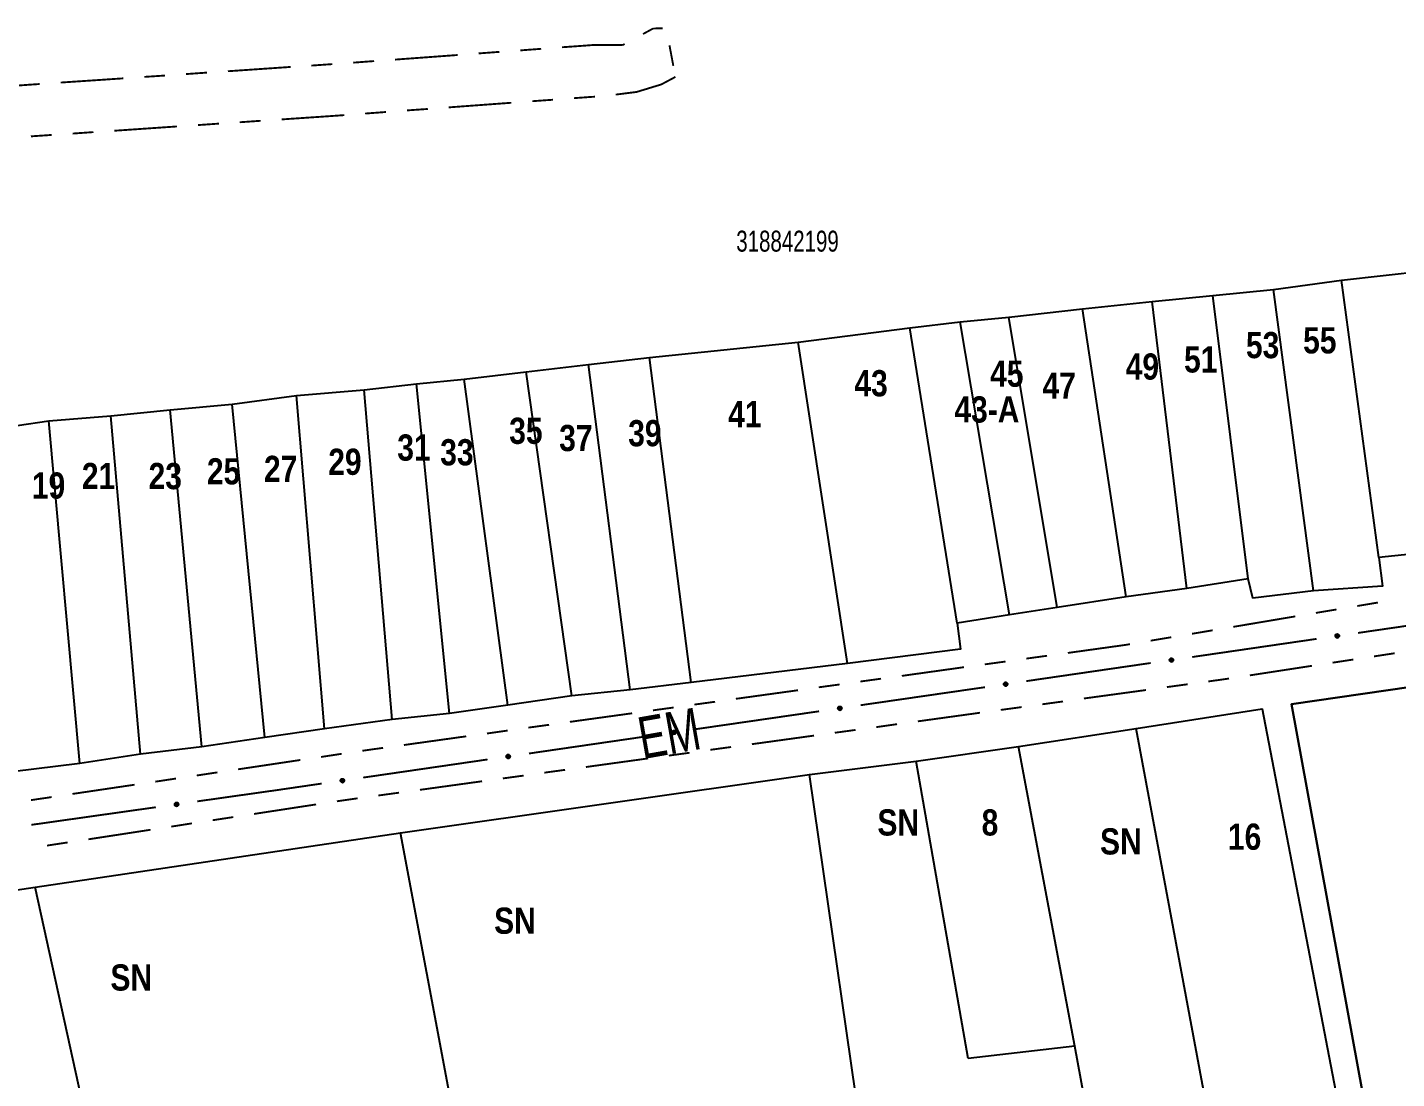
# Model space of a CAD drawing. Extents: x 204834 to 208707, y 4853033 to 4855981.
# Drawn here: x 205149.9 to 205280.6, y 4854760.1 to 4854860.5 of the extents above; entities that cross this region are included whole.
import ezdxf
from ezdxf.enums import TextEntityAlignment as Align

# ---------------------------------------------------------------- set-up
doc = ezdxf.new("R2010")
doc.units = 0
doc.header["$LTSCALE"] = 1.5
doc.header["$MEASUREMENT"] = 0
doc.linetypes.add('PHANTOMX2', pattern=[5, 2.5, -0.5, 0.5, -0.5, 0.5, -0.5])
for name, color, linetype in [('CD-MALHA-LOTES', 40, 'CONTINUOUS'), ('CD_TXT_QUADRA', 7, 'CONTINUOUS'), ('RU-QUADRAS', 6, 'CONTINUOUS'), ('SV-EIXO-RUA-N-PAV', 6, 'CONTINUOUS'), ('SV-RUA-NAO-PAV-S-GUIA-C-GUIA', 7, 'PHANTOMX2'), ('SV-TXT-RUA-N-PAV-S-GUIA-C-GUIA', 7, 'CONTINUOUS'), ('Th_NmrPort', 7, 'CONTINUOUS')]:
    doc.layers.add(name, color=color, linetype=linetype)
doc.styles.add('ARIAL', font='ARIAL.TTF')
doc.styles.get("Standard").update_dxf_attribs({"font": 'swisscbo.ttf'})

msp = doc.modelspace()

# ---------------------------------------------------------------- linework, layer by layer
at = {"layer": 'CD-MALHA-LOTES', "linetype": 'Continuous', "flags": 128}
for points in [[(205275.38, 4854836.34), (205283.34, 4854837.25)], [(205268.9, 4854835.44), (205275.38, 4854836.34)], [(205278.96, 4854809.86), (205275.38, 4854836.34)], [(205250.66, 4854833.62), (205257.31, 4854834.3)], [(205257.31, 4854834.3), (205263.11, 4854834.87)], [(205260.61, 4854806.91), (205257.31, 4854834.3)], [(205263.11, 4854834.87), (205268.9, 4854835.44)], [(205266.46, 4854807.82), (205263.11, 4854834.87)], [(205272.71, 4854806.68), (205268.9, 4854835.44)], [(205243.62, 4854832.82), (205250.66, 4854833.62)], [(205254.81, 4854806.11), (205250.66, 4854833.62)], [(205223.5, 4854830.43), (205234.18, 4854831.8)], [(205234.18, 4854831.8), (205238.96, 4854832.37)], [(205238.67, 4854803.61), (205234.18, 4854831.8)], [(205238.96, 4854832.37), (205243.62, 4854832.82)], [(205243.67, 4854804.41), (205238.96, 4854832.37)], [(205248.22, 4854805.09), (205243.62, 4854832.82)], [(205209.29, 4854828.96), (205223.5, 4854830.43)], [(205228.21, 4854799.75), (205223.5, 4854830.43)], [(205197.53, 4854827.59), (205203.49, 4854828.28)], [(205203.49, 4854828.28), (205209.29, 4854828.96)], [(205207.47, 4854797.25), (205203.49, 4854828.28)], [(205213.27, 4854797.93), (205209.29, 4854828.96)], [(205182.07, 4854825.89), (205187.07, 4854826.46)], [(205187.07, 4854826.46), (205191.62, 4854826.91)], [(205190.2, 4854794.97), (205187.07, 4854826.46)], [(205191.62, 4854826.91), (205197.53, 4854827.59)], [(205195.77, 4854795.77), (205191.62, 4854826.91)], [(205201.9, 4854796.68), (205197.53, 4854827.59)], [(205169.45, 4854824.52), (205175.59, 4854825.32)], [(205175.59, 4854825.32), (205182.07, 4854825.89)], [(205178.26, 4854793.5), (205175.59, 4854825.32)], [(205184.74, 4854794.4), (205182.07, 4854825.89)], [(205157.86, 4854823.39), (205163.54, 4854823.96)], [(205163.54, 4854823.96), (205169.45, 4854824.52)], [(205166.56, 4854791.79), (205163.54, 4854823.96)], [(205172.58, 4854792.7), (205169.45, 4854824.52)], [(205145.87, 4854822.02), (205151.95, 4854822.93)], [(205151.95, 4854822.93), (205157.86, 4854823.39)], [(205154.91, 4854790.2), (205151.95, 4854822.93)], [(205160.7, 4854791.11), (205157.86, 4854823.39)], [(205286.58, 4854810.66), (205278.96, 4854809.86)], [(205278.96, 4854809.86), (205279.3, 4854807.13)], [(205260.61, 4854806.91), (205254.81, 4854806.11)], [(205266.46, 4854807.82), (205260.61, 4854806.91)], [(205266.92, 4854806), (205266.46, 4854807.82)], [(205279.3, 4854807.13), (205272.71, 4854806.68)], [(205254.81, 4854806.11), (205248.22, 4854805.09)], [(205272.71, 4854806.68), (205266.92, 4854806)], [(205243.67, 4854804.41), (205238.67, 4854803.61)], [(205248.22, 4854805.09), (205243.67, 4854804.41)], [(205238.67, 4854803.61), (205239.01, 4854801.11)], [(205239.01, 4854801.11), (205228.21, 4854799.75)], [(205228.21, 4854799.75), (205213.27, 4854797.93)], [(205270.6, 4854795.87), (205297.87, 4854799.81)], [(205213.27, 4854797.93), (205207.47, 4854797.25)], [(205201.9, 4854796.68), (205195.77, 4854795.77)], [(205207.47, 4854797.25), (205201.9, 4854796.68)], [(205195.77, 4854795.77), (205190.2, 4854794.97)], [(205255.78, 4854793.56), (205267.82, 4854795.41)], [(205267.82, 4854795.41), (205275.45, 4854755.67)], [(205277.89, 4854756.03), (205270.6, 4854795.87)], [(205184.74, 4854794.4), (205178.26, 4854793.5)], [(205190.2, 4854794.97), (205184.74, 4854794.4)], [(205172.58, 4854792.7), (205166.56, 4854791.79)], [(205178.26, 4854793.5), (205172.58, 4854792.7)], [(205244.54, 4854791.82), (205255.78, 4854793.56)], [(205263.16, 4854753.92), (205255.78, 4854793.56)], [(205166.56, 4854791.79), (205160.7, 4854791.11)], [(205234.76, 4854790.43), (205244.54, 4854791.82)], [(205249.93, 4854763.22), (205244.54, 4854791.82)], [(205154.91, 4854790.2), (205148.43, 4854789.4)], [(205160.7, 4854791.11), (205154.91, 4854790.2)], [(205224.57, 4854789.16), (205234.76, 4854790.43)], [(205239.74, 4854762.06), (205234.76, 4854790.43)], [(205185.54, 4854783.6), (205224.57, 4854789.16)], [(205230.34, 4854749.24), (205224.57, 4854789.16)], [(205150.63, 4854778.39), (205185.54, 4854783.6)], [(205192.97, 4854743.9), (205185.54, 4854783.6)], [(205052.03, 4854763.68), (205150.63, 4854778.39)], [(205159.26, 4854739.09), (205150.63, 4854778.39)], [(205249.93, 4854763.22), (205239.74, 4854762.06)], [(205251.94, 4854752.32), (205249.93, 4854763.22)]]:
    msp.add_lwpolyline(points, dxfattribs=at)
at = {"layer": 'RU-QUADRAS', "linetype": 'Continuous'}
for points in [[(205286.58, 4854810.66), (205278.96, 4854809.86), (205279.3, 4854807.13), (205272.71, 4854806.68), (205266.92, 4854806), (205266.46, 4854807.82), (205260.61, 4854806.91), (205254.81, 4854806.11), (205248.22, 4854805.09), (205243.67, 4854804.41), (205238.67, 4854803.61), (205239.01, 4854801.11), (205228.21, 4854799.75), (205213.27, 4854797.93), (205207.47, 4854797.25), (205201.9, 4854796.68), (205195.77, 4854795.77), (205190.2, 4854794.97), (205184.74, 4854794.4), (205178.26, 4854793.5), (205172.58, 4854792.7), (205166.56, 4854791.79), (205160.7, 4854791.11), (205154.91, 4854790.2), (205148.43, 4854789.4)], [(205052.03, 4854763.68), (205150.63, 4854778.39), (205185.54, 4854783.6), (205224.57, 4854789.16), (205234.76, 4854790.43), (205244.54, 4854791.82), (205255.78, 4854793.56), (205267.82, 4854795.41), (205275.45, 4854755.67), (205275.45, 4854755.67), (205263.16, 4854753.92), (205251.94, 4854752.32), (205241.12, 4854750.77), (205219.93, 4854747.75), (205208.74, 4854746.15), (205198.08, 4854744.63), (205187.35, 4854743.1), (205176.49, 4854741.55), (205165.61, 4854740), (205154.53, 4854738.42), (205144.07, 4854736.92)]]:
    msp.add_lwpolyline(points, dxfattribs=at)
msp.add_lwpolyline([(205097.89, 4854730.33), (205101.59, 4854716.32), (205043.81, 4854704.97), (205046.36, 4854699.41), (205385, 4854746.77), (205383.85, 4854770.74), (205306.18, 4854760.03), (205297.87, 4854799.81), (205270.6, 4854795.87), (205277.89, 4854756.02), (205097.89, 4854730.33)], close=True, dxfattribs=at)
at = {"layer": 'SV-EIXO-RUA-N-PAV', "const_width": 0.18}
for points in [[(205276.96, 4854802.67), (205288.84, 4854804.4)], [(205261.13, 4854800.37), (205273, 4854802.1)], [(205245.29, 4854798.07), (205257.17, 4854799.8)], [(205229.46, 4854795.77), (205241.34, 4854797.49)], [(205213.63, 4854793.47), (205225.5, 4854795.19)], [(205197.79, 4854791.16), (205209.67, 4854792.89)], [(205181.96, 4854788.86), (205193.84, 4854790.59)], [(205166.12, 4854786.59), (205173.05, 4854787.57)], [(205173.05, 4854787.57), (205173.22, 4854787.59)], [(205173.22, 4854787.59), (205178, 4854788.29)], [(205150.28, 4854784.35), (205162.16, 4854786.03)]]:
    msp.add_lwpolyline(points, dxfattribs=at)
at = {"layer": 'SV-EIXO-RUA-N-PAV'}
for points in [[(205274.82, 4854802.47), (205274.85, 4854802.51), (205274.89, 4854802.54), (205274.92, 4854802.56), (205274.95, 4854802.56), (205274.99, 4854802.57), (205275.02, 4854802.56), (205275.06, 4854802.54), (205275.1, 4854802.52), (205275.13, 4854802.48), (205275.15, 4854802.45), (205275.15, 4854802.41), (205275.16, 4854802.38), (205275.15, 4854802.34), (205275.13, 4854802.3), (205275.1, 4854802.26), (205275.07, 4854802.24), (205275.04, 4854802.22), (205275, 4854802.21), (205274.97, 4854802.21), (205274.93, 4854802.22), (205274.89, 4854802.23), (205274.85, 4854802.26), (205274.83, 4854802.3), (205274.81, 4854802.33), (205274.8, 4854802.36), (205274.8, 4854802.4), (205274.81, 4854802.43), (205274.82, 4854802.47)], [(205258.99, 4854800.17), (205259.02, 4854800.21), (205259.05, 4854800.24), (205259.09, 4854800.26), (205259.12, 4854800.26), (205259.15, 4854800.26), (205259.19, 4854800.26), (205259.23, 4854800.24), (205259.27, 4854800.21), (205259.3, 4854800.18), (205259.31, 4854800.15), (205259.32, 4854800.11), (205259.32, 4854800.08), (205259.32, 4854800.04), (205259.3, 4854800), (205259.27, 4854799.96), (205259.24, 4854799.93), (205259.21, 4854799.92), (205259.17, 4854799.91), (205259.13, 4854799.91), (205259.1, 4854799.92), (205259.06, 4854799.93), (205259.02, 4854799.96), (205258.99, 4854799.99), (205258.98, 4854800.03), (205258.97, 4854800.06), (205258.97, 4854800.1), (205258.97, 4854800.13), (205258.99, 4854800.17)], [(205243.16, 4854797.87), (205243.19, 4854797.91), (205243.22, 4854797.94), (205243.25, 4854797.95), (205243.29, 4854797.96), (205243.32, 4854797.96), (205243.36, 4854797.96), (205243.4, 4854797.94), (205243.44, 4854797.91), (205243.46, 4854797.88), (205243.48, 4854797.84), (205243.49, 4854797.81), (205243.49, 4854797.78), (205243.48, 4854797.74), (205243.47, 4854797.7), (205243.44, 4854797.66), (205243.4, 4854797.63), (205243.37, 4854797.62), (205243.34, 4854797.61), (205243.3, 4854797.61), (205243.27, 4854797.61), (205243.23, 4854797.63), (205243.19, 4854797.66), (205243.16, 4854797.69), (205243.15, 4854797.72), (205243.14, 4854797.76), (205243.14, 4854797.79), (205243.14, 4854797.83), (205243.16, 4854797.87)], [(205227.32, 4854795.57), (205227.35, 4854795.61), (205227.38, 4854795.64), (205227.42, 4854795.65), (205227.45, 4854795.66), (205227.49, 4854795.66), (205227.52, 4854795.65), (205227.56, 4854795.64), (205227.6, 4854795.61), (205227.63, 4854795.57), (205227.65, 4854795.54), (205227.65, 4854795.51), (205227.66, 4854795.47), (205227.65, 4854795.44), (205227.63, 4854795.4), (205227.6, 4854795.36), (205227.57, 4854795.33), (205227.54, 4854795.32), (205227.5, 4854795.31), (205227.47, 4854795.31), (205227.43, 4854795.31), (205227.39, 4854795.33), (205227.35, 4854795.36), (205227.33, 4854795.39), (205227.31, 4854795.42), (205227.3, 4854795.46), (205227.3, 4854795.49), (205227.31, 4854795.53), (205227.32, 4854795.57)], [(205211.49, 4854793.27), (205211.52, 4854793.31), (205211.55, 4854793.33), (205211.59, 4854793.35), (205211.62, 4854793.35), (205211.65, 4854793.36), (205211.69, 4854793.35), (205211.73, 4854793.34), (205211.77, 4854793.31), (205211.8, 4854793.27), (205211.81, 4854793.24), (205211.82, 4854793.21), (205211.82, 4854793.17), (205211.82, 4854793.13), (205211.8, 4854793.09), (205211.77, 4854793.06), (205211.74, 4854793.03), (205211.7, 4854793.01), (205211.67, 4854793.01), (205211.63, 4854793), (205211.6, 4854793.01), (205211.56, 4854793.03), (205211.52, 4854793.06), (205211.49, 4854793.09), (205211.48, 4854793.12), (205211.47, 4854793.15), (205211.47, 4854793.19), (205211.47, 4854793.23), (205211.49, 4854793.27)], [(205195.66, 4854790.96), (205195.69, 4854791), (205195.72, 4854791.03), (205195.75, 4854791.05), (205195.79, 4854791.05), (205195.82, 4854791.06), (205195.86, 4854791.05), (205195.9, 4854791.03), (205195.94, 4854791.01), (205195.96, 4854790.97), (205195.98, 4854790.94), (205195.99, 4854790.9), (205195.99, 4854790.87), (205195.98, 4854790.83), (205195.97, 4854790.79), (205195.94, 4854790.75), (205195.9, 4854790.73), (205195.87, 4854790.71), (205195.84, 4854790.7), (205195.8, 4854790.7), (205195.76, 4854790.71), (205195.73, 4854790.72), (205195.69, 4854790.75), (205195.66, 4854790.78), (205195.64, 4854790.82), (205195.64, 4854790.85), (205195.63, 4854790.89), (205195.64, 4854790.92), (205195.66, 4854790.96)], [(205179.82, 4854788.66), (205179.85, 4854788.7), (205179.88, 4854788.73), (205179.92, 4854788.74), (205179.95, 4854788.75), (205179.99, 4854788.75), (205180.02, 4854788.75), (205180.06, 4854788.73), (205180.1, 4854788.7), (205180.13, 4854788.67), (205180.15, 4854788.64), (205180.15, 4854788.6), (205180.16, 4854788.57), (205180.15, 4854788.53), (205180.13, 4854788.49), (205180.1, 4854788.45), (205180.07, 4854788.42), (205180.04, 4854788.41), (205180, 4854788.4), (205179.97, 4854788.4), (205179.93, 4854788.41), (205179.89, 4854788.42), (205179.85, 4854788.45), (205179.83, 4854788.48), (205179.81, 4854788.52), (205179.8, 4854788.55), (205179.8, 4854788.59), (205179.81, 4854788.62), (205179.82, 4854788.66)], [(205163.98, 4854786.4), (205164.01, 4854786.43), (205164.05, 4854786.46), (205164.08, 4854786.48), (205164.11, 4854786.48), (205164.15, 4854786.49), (205164.19, 4854786.48), (205164.22, 4854786.47), (205164.26, 4854786.44), (205164.29, 4854786.4), (205164.31, 4854786.37), (205164.32, 4854786.33), (205164.32, 4854786.3), (205164.31, 4854786.26), (205164.29, 4854786.22), (205164.26, 4854786.18), (205164.23, 4854786.16), (205164.2, 4854786.14), (205164.16, 4854786.13), (205164.13, 4854786.13), (205164.09, 4854786.14), (205164.05, 4854786.15), (205164.01, 4854786.18), (205163.99, 4854786.22), (205163.97, 4854786.25), (205163.97, 4854786.28), (205163.96, 4854786.32), (205163.97, 4854786.36), (205163.98, 4854786.4)]]:
    msp.add_lwpolyline(points, close=True, dxfattribs=at)
for points in [[(205274.8, 4854802.4), (205275.13, 4854802.48)], [(205274.8, 4854802.36), (205275.15, 4854802.45)], [(205274.81, 4854802.43), (205275.1, 4854802.52)], [(205274.81, 4854802.42), (205275.11, 4854802.5)], [(205274.81, 4854802.38), (205275.13, 4854802.47)], [(205274.81, 4854802.35), (205275.15, 4854802.43)], [(205274.81, 4854802.33), (205275.15, 4854802.41)], [(205274.82, 4854802.47), (205275.06, 4854802.54)], [(205274.82, 4854802.45), (205275.08, 4854802.53)], [(205274.82, 4854802.31), (205275.15, 4854802.4)], [(205274.83, 4854802.3), (205275.16, 4854802.38)], [(205274.84, 4854802.49), (205275.04, 4854802.55)], [(205274.84, 4854802.28), (205275.15, 4854802.36)], [(205274.85, 4854802.51), (205275.02, 4854802.56)], [(205274.85, 4854802.26), (205275.15, 4854802.34)], [(205274.87, 4854802.53), (205275, 4854802.56)], [(205274.88, 4854802.25), (205275.14, 4854802.32)], [(205274.89, 4854802.54), (205274.99, 4854802.57)], [(205274.89, 4854802.23), (205275.13, 4854802.3)], [(205274.92, 4854802.23), (205275.11, 4854802.28)], [(205274.93, 4854802.22), (205275.1, 4854802.26)], [(205274.95, 4854802.22), (205275.08, 4854802.25)], [(205274.97, 4854802.21), (205275.07, 4854802.24)], [(205258.97, 4854800.13), (205259.27, 4854800.21)], [(205258.97, 4854800.1), (205259.3, 4854800.18)], [(205258.97, 4854800.08), (205259.3, 4854800.16)], [(205258.97, 4854800.06), (205259.31, 4854800.15)], [(205258.98, 4854800.15), (205259.25, 4854800.23)], [(205258.98, 4854800.12), (205259.28, 4854800.2)], [(205258.98, 4854800.04), (205259.32, 4854800.13)], [(205258.98, 4854800.03), (205259.32, 4854800.11)], [(205258.99, 4854800.17), (205259.23, 4854800.24)], [(205258.99, 4854800.01), (205259.32, 4854800.09)], [(205258.99, 4854799.99), (205259.32, 4854800.08)], [(205259.01, 4854800.19), (205259.2, 4854800.25)], [(205259.01, 4854799.98), (205259.31, 4854800.06)], [(205259.02, 4854800.21), (205259.19, 4854800.26)], [(205259.02, 4854799.96), (205259.32, 4854800.04)], [(205259.04, 4854800.23), (205259.16, 4854800.26)], [(205259.04, 4854799.95), (205259.31, 4854800.02)], [(205259.05, 4854800.24), (205259.15, 4854800.26)], [(205259.06, 4854799.93), (205259.3, 4854800)], [(205259.08, 4854799.93), (205259.28, 4854799.98)], [(205259.1, 4854799.92), (205259.27, 4854799.96)], [(205259.12, 4854799.91), (205259.25, 4854799.95)], [(205259.13, 4854799.91), (205259.24, 4854799.93)], [(205243.14, 4854797.83), (205243.44, 4854797.91)], [(205243.14, 4854797.81), (205243.44, 4854797.89)], [(205243.14, 4854797.79), (205243.46, 4854797.88)], [(205243.14, 4854797.78), (205243.47, 4854797.86)], [(205243.14, 4854797.76), (205243.48, 4854797.84)], [(205243.14, 4854797.74), (205243.48, 4854797.82)], [(205243.15, 4854797.85), (205243.41, 4854797.92)], [(205243.15, 4854797.72), (205243.49, 4854797.81)], [(205243.16, 4854797.87), (205243.4, 4854797.94)], [(205243.16, 4854797.71), (205243.49, 4854797.79)], [(205243.16, 4854797.69), (205243.49, 4854797.78)], [(205243.17, 4854797.89), (205243.37, 4854797.95)], [(205243.18, 4854797.67), (205243.48, 4854797.75)], [(205243.19, 4854797.91), (205243.36, 4854797.96)], [(205243.19, 4854797.66), (205243.48, 4854797.74)], [(205243.2, 4854797.93), (205243.33, 4854797.96)], [(205243.21, 4854797.65), (205243.47, 4854797.72)], [(205243.22, 4854797.94), (205243.32, 4854797.96)], [(205243.23, 4854797.63), (205243.47, 4854797.7)], [(205243.25, 4854797.62), (205243.44, 4854797.68)], [(205243.27, 4854797.61), (205243.44, 4854797.66)], [(205243.29, 4854797.61), (205243.41, 4854797.64)], [(205243.3, 4854797.61), (205243.4, 4854797.63)], [(205227.3, 4854795.49), (205227.63, 4854795.57)], [(205227.3, 4854795.46), (205227.65, 4854795.54)], [(205227.31, 4854795.53), (205227.6, 4854795.61)], [(205227.31, 4854795.51), (205227.61, 4854795.59)], [(205227.31, 4854795.48), (205227.63, 4854795.56)], [(205227.31, 4854795.44), (205227.65, 4854795.52)], [(205227.31, 4854795.42), (205227.65, 4854795.51)], [(205227.32, 4854795.57), (205227.56, 4854795.64)], [(205227.32, 4854795.55), (205227.58, 4854795.62)], [(205227.32, 4854795.41), (205227.65, 4854795.49)], [(205227.33, 4854795.39), (205227.66, 4854795.47)], [(205227.34, 4854795.59), (205227.54, 4854795.64)], [(205227.34, 4854795.37), (205227.65, 4854795.45)], [(205227.35, 4854795.61), (205227.52, 4854795.65)], [(205227.35, 4854795.36), (205227.65, 4854795.44)], [(205227.37, 4854795.62), (205227.5, 4854795.65)], [(205227.38, 4854795.64), (205227.49, 4854795.66)], [(205227.38, 4854795.34), (205227.64, 4854795.42)], [(205227.39, 4854795.33), (205227.63, 4854795.4)], [(205227.42, 4854795.32), (205227.61, 4854795.38)], [(205227.43, 4854795.31), (205227.6, 4854795.36)], [(205227.45, 4854795.31), (205227.58, 4854795.34)], [(205227.47, 4854795.31), (205227.57, 4854795.33)], [(205211.47, 4854793.23), (205211.77, 4854793.31)], [(205211.47, 4854793.19), (205211.8, 4854793.27)], [(205211.47, 4854793.17), (205211.8, 4854793.26)], [(205211.47, 4854793.15), (205211.81, 4854793.24)], [(205211.48, 4854793.24), (205211.75, 4854793.32)], [(205211.48, 4854793.21), (205211.78, 4854793.29)], [(205211.48, 4854793.14), (205211.82, 4854793.22)], [(205211.48, 4854793.12), (205211.82, 4854793.21)], [(205211.49, 4854793.27), (205211.73, 4854793.34)], [(205211.49, 4854793.1), (205211.82, 4854793.19)], [(205211.49, 4854793.09), (205211.82, 4854793.17)], [(205211.51, 4854793.29), (205211.7, 4854793.34)], [(205211.51, 4854793.07), (205211.81, 4854793.15)], [(205211.52, 4854793.31), (205211.69, 4854793.35)], [(205211.52, 4854793.06), (205211.82, 4854793.13)], [(205211.54, 4854793.32), (205211.66, 4854793.35)], [(205211.54, 4854793.04), (205211.8, 4854793.11)], [(205211.55, 4854793.33), (205211.65, 4854793.36)], [(205211.56, 4854793.03), (205211.8, 4854793.09)], [(205211.58, 4854793.02), (205211.78, 4854793.07)], [(205211.6, 4854793.01), (205211.77, 4854793.06)], [(205211.62, 4854793.01), (205211.75, 4854793.04)], [(205211.63, 4854793), (205211.74, 4854793.03)], [(205195.63, 4854790.89), (205195.96, 4854790.97)], [(205195.64, 4854790.92), (205195.94, 4854791.01)], [(205195.64, 4854790.91), (205195.94, 4854790.99)], [(205195.64, 4854790.87), (205195.97, 4854790.96)], [(205195.64, 4854790.85), (205195.98, 4854790.94)], [(205195.64, 4854790.84), (205195.98, 4854790.92)], [(205195.64, 4854790.82), (205195.99, 4854790.9)], [(205195.65, 4854790.94), (205195.91, 4854791.02)], [(205195.66, 4854790.96), (205195.9, 4854791.03)], [(205195.66, 4854790.8), (205195.99, 4854790.88)], [(205195.66, 4854790.78), (205195.99, 4854790.87)], [(205195.67, 4854790.98), (205195.87, 4854791.04)], [(205195.68, 4854790.77), (205195.98, 4854790.85)], [(205195.69, 4854791), (205195.86, 4854791.05)], [(205195.69, 4854790.75), (205195.98, 4854790.83)], [(205195.7, 4854791.02), (205195.83, 4854791.05)], [(205195.71, 4854790.74), (205195.97, 4854790.81)], [(205195.72, 4854791.03), (205195.82, 4854791.06)], [(205195.73, 4854790.72), (205195.97, 4854790.79)], [(205195.75, 4854790.72), (205195.94, 4854790.77)], [(205195.76, 4854790.71), (205195.94, 4854790.75)], [(205195.79, 4854790.71), (205195.91, 4854790.74)], [(205195.8, 4854790.7), (205195.9, 4854790.73)], [(205179.8, 4854788.59), (205180.13, 4854788.67)], [(205179.8, 4854788.55), (205180.15, 4854788.64)], [(205179.81, 4854788.62), (205180.1, 4854788.7)], [(205179.81, 4854788.6), (205180.11, 4854788.69)], [(205179.81, 4854788.57), (205180.13, 4854788.65)], [(205179.81, 4854788.53), (205180.15, 4854788.62)], [(205179.81, 4854788.52), (205180.15, 4854788.6)], [(205179.82, 4854788.66), (205180.06, 4854788.73)], [(205179.82, 4854788.64), (205180.08, 4854788.72)], [(205179.82, 4854788.5), (205180.15, 4854788.58)], [(205179.83, 4854788.48), (205180.16, 4854788.57)], [(205179.84, 4854788.68), (205180.04, 4854788.74)], [(205179.84, 4854788.47), (205180.15, 4854788.55)], [(205179.85, 4854788.7), (205180.02, 4854788.75)], [(205179.85, 4854788.45), (205180.15, 4854788.53)], [(205179.87, 4854788.72), (205180, 4854788.75)], [(205179.88, 4854788.73), (205179.99, 4854788.75)], [(205179.88, 4854788.44), (205180.14, 4854788.51)], [(205179.89, 4854788.42), (205180.13, 4854788.49)], [(205179.92, 4854788.42), (205180.11, 4854788.47)], [(205179.93, 4854788.41), (205180.1, 4854788.45)], [(205179.95, 4854788.4), (205180.08, 4854788.44)], [(205179.97, 4854788.4), (205180.07, 4854788.42)], [(205163.96, 4854786.32), (205164.29, 4854786.4)], [(205163.97, 4854786.36), (205164.26, 4854786.44)], [(205163.97, 4854786.34), (205164.27, 4854786.42)], [(205163.97, 4854786.3), (205164.29, 4854786.39)], [(205163.97, 4854786.28), (205164.31, 4854786.37)], [(205163.97, 4854786.27), (205164.31, 4854786.35)], [(205163.97, 4854786.25), (205164.32, 4854786.33)], [(205163.98, 4854786.4), (205164.22, 4854786.47)], [(205163.98, 4854786.37), (205164.24, 4854786.45)], [(205163.98, 4854786.23), (205164.31, 4854786.32)], [(205163.99, 4854786.22), (205164.32, 4854786.3)], [(205164, 4854786.42), (205164.2, 4854786.47)], [(205164, 4854786.2), (205164.31, 4854786.28)], [(205164.01, 4854786.43), (205164.19, 4854786.48)], [(205164.01, 4854786.18), (205164.31, 4854786.26)], [(205164.03, 4854786.45), (205164.16, 4854786.48)], [(205164.04, 4854786.17), (205164.3, 4854786.24)], [(205164.05, 4854786.46), (205164.15, 4854786.49)], [(205164.05, 4854786.15), (205164.29, 4854786.22)], [(205164.08, 4854786.15), (205164.27, 4854786.2)], [(205164.09, 4854786.14), (205164.26, 4854786.18)], [(205164.11, 4854786.14), (205164.24, 4854786.17)], [(205164.13, 4854786.13), (205164.23, 4854786.16)]]:
    msp.add_lwpolyline(points, dxfattribs=at)
at = {"layer": 'SV-RUA-NAO-PAV-S-GUIA-C-GUIA', "const_width": 0.18}
for points in [[(205209.56, 4854860.32), (205209.67, 4854860.37)], [(205209.67, 4854860.37), (205210.55, 4854860.39)], [(205208.68, 4854859.84), (205209.56, 4854860.32)], [(205185, 4854857.4), (205190.99, 4854857.84)], [(205192.98, 4854857.99), (205194.98, 4854858.14)], [(205196.97, 4854858.28), (205198.96, 4854858.43)], [(205200.96, 4854858.58), (205202.95, 4854858.72)], [(205202.95, 4854858.72), (205203.86, 4854858.79)], [(205203.86, 4854858.79), (205205.95, 4854858.79)], [(205205.95, 4854858.79), (205206.75, 4854858.79)], [(205206.75, 4854858.79), (205206.93, 4854858.89)], [(205211.21, 4854858.77), (205211.58, 4854856.8)], [(205169.04, 4854856.29), (205175.03, 4854856.7)], [(205177.02, 4854856.83), (205179.02, 4854856.97)], [(205181.01, 4854857.11), (205183.01, 4854857.26)], [(205153.08, 4854855.21), (205159.06, 4854855.61)], [(205161.06, 4854855.75), (205163.05, 4854855.88)], [(205165.05, 4854856.02), (205167.05, 4854856.16)], [(205210.9, 4854855.28), (205210.43, 4854855.03)], [(205211.78, 4854855.75), (205210.9, 4854855.28)], [(205149.09, 4854854.93), (205150.02, 4854855)], [(205150.02, 4854855), (205151.08, 4854855.07)], [(205203.59, 4854853.83), (205203.2, 4854853.8)], [(205204.09, 4854853.86), (205203.59, 4854853.83)], [(205208.06, 4854854.31), (205206.08, 4854854.06)], [(205208.07, 4854854.31), (205208.06, 4854854.31)], [(205210.43, 4854855.03), (205208.07, 4854854.31)], [(205188.14, 4854852.69), (205186.14, 4854852.55)], [(205196.11, 4854853.28), (205190.13, 4854852.84)], [(205200.1, 4854853.57), (205198.11, 4854853.43)], [(205203.2, 4854853.8), (205202.1, 4854853.72)], [(205168.19, 4854851.29), (205166.19, 4854851.15)], [(205172.18, 4854851.56), (205170.18, 4854851.42)], [(205178.73, 4854852), (205174.17, 4854851.69)], [(205179.16, 4854852.03), (205178.73, 4854852)], [(205180.16, 4854852.1), (205179.16, 4854852.03)], [(205184.15, 4854852.4), (205182.15, 4854852.25)], [(205150.74, 4854850.11), (205150.23, 4854850.07)], [(205151.22, 4854850.14), (205150.74, 4854850.11)], [(205152.22, 4854850.21), (205151.22, 4854850.14)], [(205156.21, 4854850.48), (205154.22, 4854850.34)], [(205164.19, 4854851.02), (205158.21, 4854850.61)], [(205278.86, 4854805.57), (205276.89, 4854805.24)], [(205270.97, 4854804.25), (205265.05, 4854803.25)], [(205274.91, 4854804.91), (205272.94, 4854804.58)], [(205263.08, 4854802.92), (205261.11, 4854802.59)], [(205254.79, 4854801.53), (205249.25, 4854800.76)], [(205255.19, 4854801.6), (205254.79, 4854801.53)], [(205259.13, 4854802.26), (205257.16, 4854801.93)], [(205247.27, 4854800.49), (205245.29, 4854800.22)], [(205280.46, 4854800.73), (205278.49, 4854800.43)], [(205239.34, 4854799.4), (205233.4, 4854798.57)], [(205243.3, 4854799.94), (205241.32, 4854799.67)], [(205272.56, 4854799.53), (205266.63, 4854798.62)], [(205276.51, 4854800.13), (205274.53, 4854799.83)], [(205227.46, 4854797.75), (205225.47, 4854797.48)], [(205231.42, 4854798.3), (205229.44, 4854798.03)], [(205260.69, 4854797.77), (205258.71, 4854797.5)], [(205264.34, 4854798.27), (205262.67, 4854798.04)], [(205264.65, 4854798.32), (205264.34, 4854798.27)], [(205223.49, 4854797.2), (205217.55, 4854796.38)], [(205256.72, 4854797.22), (205250.78, 4854796.41)], [(205207.65, 4854795), (205201.7, 4854794.18)], [(205211.61, 4854795.55), (205209.63, 4854795.28)], [(205215.57, 4854796.1), (205213.59, 4854795.83)], [(205240.87, 4854795.05), (205234.93, 4854794.23)], [(205244.84, 4854795.59), (205242.85, 4854795.32)], [(205248.8, 4854796.13), (205246.82, 4854795.86)], [(205199.72, 4854793.9), (205197.74, 4854793.63)], [(205232.95, 4854793.96), (205230.97, 4854793.68)], [(205191.8, 4854792.8), (205185.85, 4854791.97)], [(205195.76, 4854793.35), (205193.78, 4854793.07)], [(205225.02, 4854792.87), (205219.08, 4854792.05)], [(205228.98, 4854793.41), (205227, 4854793.14)], [(205179.91, 4854791.13), (205177.94, 4854790.83)], [(205182.16, 4854791.46), (205181.89, 4854791.42)], [(205182.88, 4854791.56), (205182.16, 4854791.46)], [(205183.87, 4854791.7), (205182.88, 4854791.56)], [(205213.13, 4854791.23), (205211.15, 4854790.96)], [(205217.1, 4854791.78), (205215.11, 4854791.51)], [(205175.96, 4854790.54), (205170.02, 4854789.65)], [(205209.17, 4854790.69), (205203.23, 4854789.87)], [(205164.09, 4854788.77), (205162.11, 4854788.47)], [(205168.05, 4854789.36), (205166.07, 4854789.06)], [(205193.32, 4854788.51), (205187.38, 4854787.69)], [(205197.28, 4854789.05), (205195.3, 4854788.78)], [(205201.25, 4854789.6), (205199.26, 4854789.33)], [(205160.13, 4854788.18), (205154.2, 4854787.3)], [(205185.39, 4854787.42), (205183.41, 4854787.15)], [(205152.22, 4854787), (205150.24, 4854786.71)], [(205177.47, 4854786.3), (205171.54, 4854785.39)], [(205181.43, 4854786.88), (205179.45, 4854786.6)], [(205169.56, 4854785.09), (205167.59, 4854784.79)], [(205161.66, 4854783.88), (205155.73, 4854782.97)], [(205165.61, 4854784.49), (205163.63, 4854784.18)], [(205153.75, 4854782.67), (205151.77, 4854782.37)]]:
    msp.add_lwpolyline(points, dxfattribs=at)

# ---------------------------------------------------------------- texts
at = {"layer": 'CD_TXT_QUADRA', "linetype": 'Continuous', "style": 'ARIAL', "width": 0.7}
msp.add_text('318842199', height=2, dxfattribs=at).set_placement((205217.59, 4854839.07))
at = {"layer": 'SV-TXT-RUA-N-PAV-S-GUIA-C-GUIA', "style": 'ARIAL', "width": 0.7}
msp.add_text('EM', height=4, rotation=10, dxfattribs=at).set_placement((205208.64, 4854790.61))
at = {"layer": 'Th_NmrPort', "color": 1}
for s, p in [('55', (205271.72, 4854830.6)), ('53', (205266.26, 4854830.15)), ('49', (205254.78, 4854828.1)), ('51', (205260.35, 4854828.78)), ('43', (205228.87, 4854826.51)), ('45', (205241.83, 4854827.42)), ('47', (205246.83, 4854826.28)), ('43-A', (205238.42, 4854824.01)), ('41', (205216.82, 4854823.56)), ('35', (205195.91, 4854821.97)), ('37', (205200.68, 4854821.28)), ('39', (205207.27, 4854821.74)), ('31', (205185.22, 4854820.37)), ('33', (205189.32, 4854819.92)), ('29', (205178.63, 4854819.01)), ('21', (205155.1, 4854817.65)), ('23', (205161.47, 4854817.65)), ('25', (205167.04, 4854818.1)), ('27', (205172.49, 4854818.33)), ('19', (205150.33, 4854816.74)), ('SN', (205231.07, 4854784.58)), ('8', (205241.02, 4854784.58)), ('SN', (205252.33, 4854782.77)), ('16', (205264.54, 4854783.22)), ('SN', (205194.47, 4854775.2)), ('SN', (205157.83, 4854769.78))]:
    msp.add_text(s, height=2.5, dxfattribs=at).set_placement(p, align=Align.MIDDLE_LEFT)

doc.saveas('drawing.dxf')
